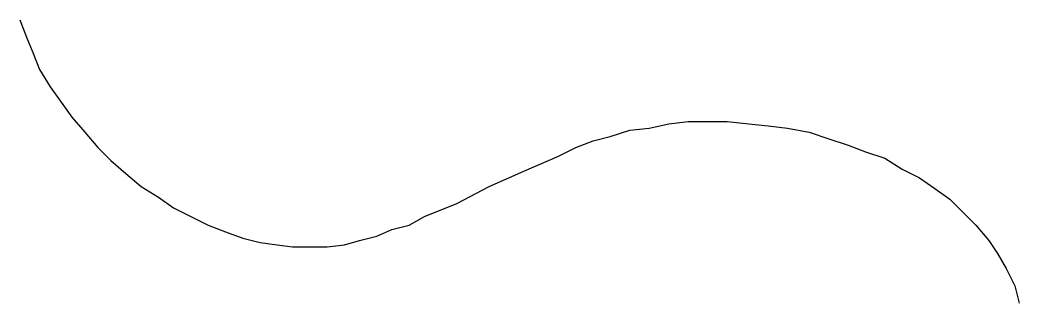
# Model space of a CAD drawing. Header units: millimetres. Extents: x -60342 to 1024385, y -25305 to 32879.
# Drawn here: x 1013198.3 to 1013307.4, y 230.9 to 261.8 of the extents above; entities that cross this region are included whole.
import ezdxf

# ---------------------------------------------------------------- set-up
doc = ezdxf.new("R2010")
doc.units = ezdxf.units.MM
doc.layers.add('PDF_0', color=7, linetype='Continuous')

msp = doc.modelspace()

# ---------------------------------------------------------------- linework, layer by layer
at = {"layer": 'PDF_0', "lineweight": 25, "transparency": 33554666, "elevation": -137}
msp.add_lwpolyline([(1013198.325, 261.8), (1013199.033, 259.912), (1013199.741, 258.26), (1013200.449, 256.372), (1013201.629, 254.484), (1013202.809, 252.832), (1013203.989, 251.18), (1013205.405, 249.528), (1013206.821, 247.876), (1013208.237, 246.46), (1013209.889, 245.044), (1013211.541, 243.628), (1013213.429, 242.448), (1013215.081, 241.268), (1013216.969, 240.324), (1013218.857, 239.38), (1013220.745, 238.672), (1013222.633, 237.964), (1013224.521, 237.492), (1013226.41, 237.256), (1013228.062, 237.02), (1013229.95, 237.02), (1013231.838, 237.02), (1013233.726, 237.256), (1013235.378, 237.728), (1013237.266, 238.2), (1013238.918, 238.908), (1013240.806, 239.38), (1013242.458, 240.324), (1013245.998, 241.74), (1013249.538, 243.628), (1013253.314, 245.28), (1013257.09, 246.932), (1013258.978, 247.876), (1013260.866, 248.584), (1013262.754, 249.056), (1013264.878, 249.764), (1013267.002, 250), (1013269.126, 250.472), (1013271.25, 250.708), (1013273.374, 250.708), (1013275.499, 250.708), (1013277.859, 250.472), (1013279.983, 250.236), (1013282.107, 250), (1013284.467, 249.528), (1013286.591, 248.82), (1013288.715, 248.112), (1013290.603, 247.404), (1013292.727, 246.696), (1013294.615, 245.516), (1013296.503, 244.572), (1013298.155, 243.392), (1013299.807, 242.212), (1013301.223, 240.796), (1013302.639, 239.38), (1013304.055, 237.728), (1013304.999, 236.312), (1013305.943, 234.66), (1013306.887, 232.772), (1013307.359, 230.884)], dxfattribs=at)

doc.saveas('drawing.dxf')
